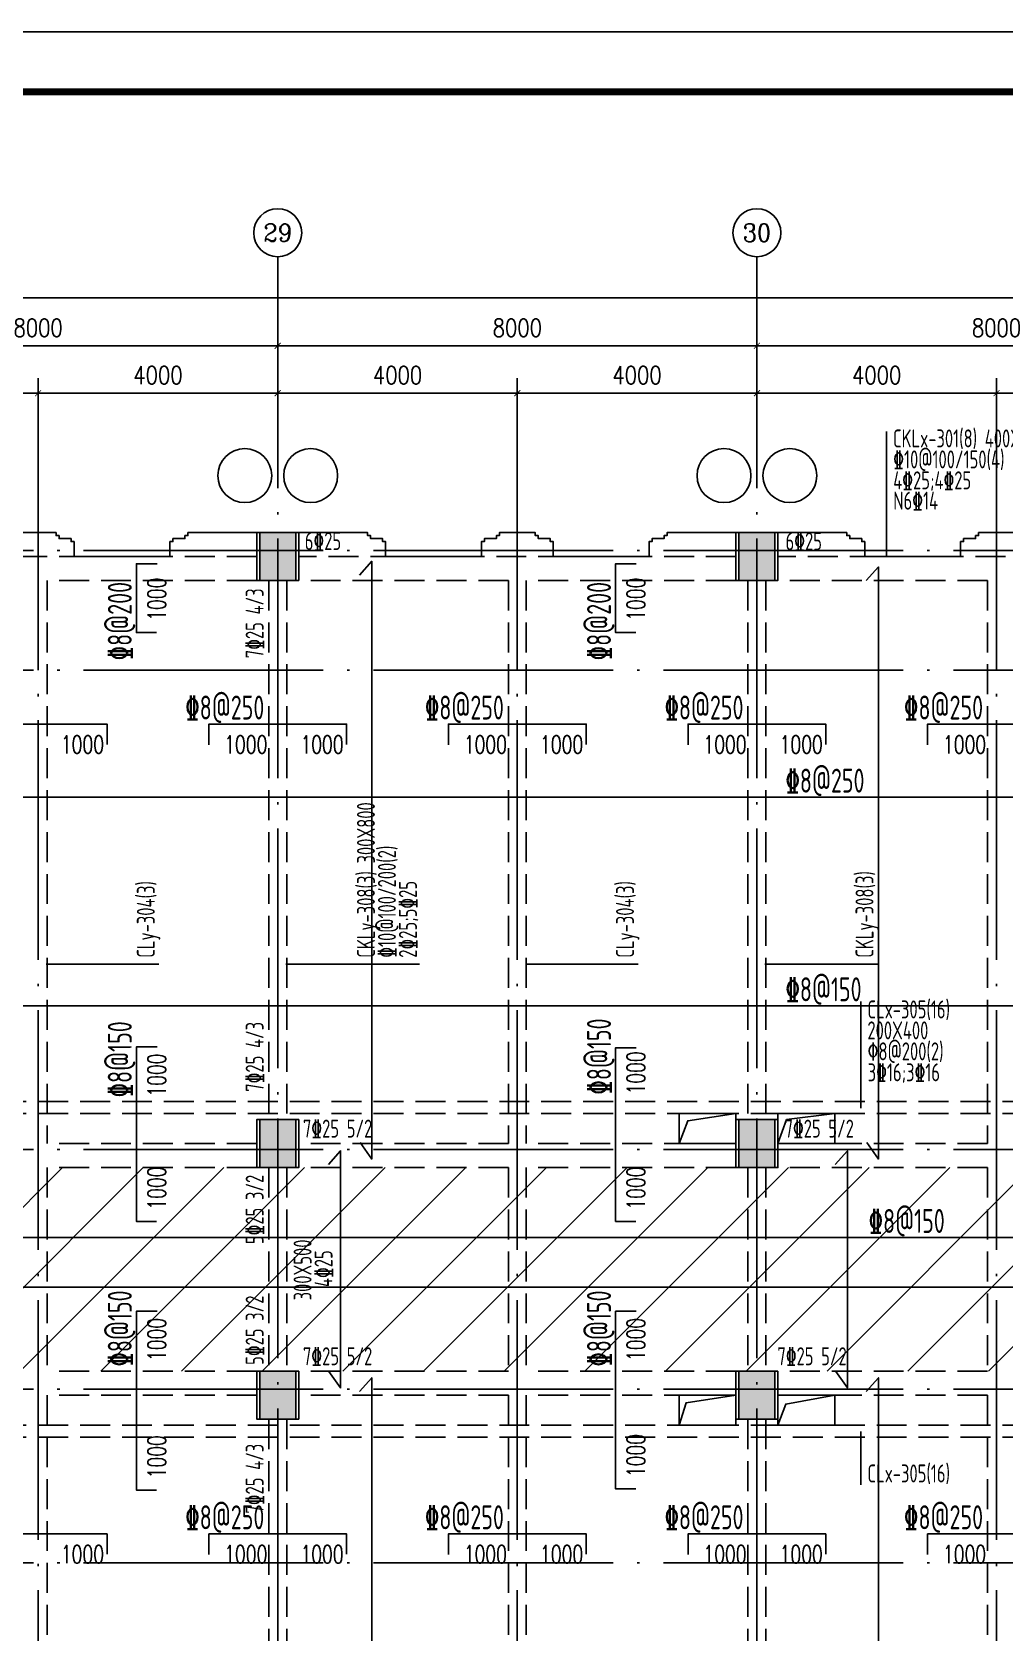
# Model space of a CAD drawing. Header units: millimetres. Extents: x 2998490 to 15040601, y 444546 to 7822218.
# Drawn here: x 14637164 to 14653392, y 7627256 to 7653964 of the extents above; entities that cross this region are included whole.
import ezdxf
from ezdxf.enums import TextEntityAlignment as Align

# ---------------------------------------------------------------- set-up
doc = ezdxf.new("R2010")
doc.units = ezdxf.units.MM
doc.header["$LTSCALE"] = 2000
doc.linetypes.add('DASH', pattern=[0.35, 0.25, -0.1])
doc.linetypes.add('DOTE', pattern=[2.42, 2, -0.2, 0.02, -0.2])
for name, color, linetype in [('3-AXIS', 3, 'Continuous'), ('3-AXIS_TEXT', 7, 'Continuous'), ('3-ban', 84, 'Continuous'), ('3-ban-hatch', 9, 'Continuous'), ('3-ban-rein', 1, 'Continuous'), ('3-ban-TEXT', 7, 'Continuous'), ('3-column-DOWN', 232, 'Continuous'), ('3-COLUMN-UP', 2, 'Continuous'), ('3-dote', 43, 'DOTE'), ('3-HATCH', 8, 'Continuous'), ('3-liang-rein-X', 54, 'Continuous'), ('3-liang-rein-Y', 130, 'Continuous'), ('3-liang-R截面-X', 50, 'Continuous'), ('3-liang-R截面-Y', 70, 'Continuous'), ('3-liang-s-1', 44, 'Continuous'), ('3-liang-xu', 120, 'DASH'), ('3-装饰线脚', 7, 'Continuous'), ('AXIS', 3, 'Continuous'), ('AXIS_TEXT', 7, 'Continuous'), ('图框', 7, 'Continuous')]:
    doc.layers.add(name, color=color, linetype=linetype)
doc.layers.add('3-零部件', color=73, linetype='Continuous', lineweight=5)
doc.styles.add('_TCH_AXIS', font='COMPLEX', dxfattribs={"bigfont": 'GBCBIG'})
doc.styles.add('COMPLEX', font='COMPLEX')
doc.styles.add('DIM_FONT', font='SIMPLEX', dxfattribs={"width": 0.8, "bigfont": 'HZTXT'})
doc.styles.add('TJ1', font='tj-romans1.shx', dxfattribs={"width": 0.8, "bigfont": 'tj-hztxt1.shx'})
doc.styles.add('TSSD_Rein', font='Tssdeng.shx', dxfattribs={"width": 0.7, "bigfont": 'hztxt.shx'})
doc.dimstyles.new('DIMN100', dxfattribs={"dimtxt": 300, "dimasz": 100, "dimexe": 250, "dimexo": 300, "dimgap": 150, "dimtad": 1, "dimdec": 0, "dimzin": 0, "dimdsep": 46, "dimtxsty": 'DIM_FONT', "dimblk": 'ARCHTICK', "dimcen": 0.09, "dimclrt": 7, "dimazin": 2, "dimtfac": 1, "dimtdec": 0, "dimtix": 1, "dimtmove": 2, "dimatfit": 3, "dimldrblk": 'ARCHTICK', "dimfxl": 0, "dimtolj": 1, "dimtzin": 0, "dimarcsym": 0})

# ---------------------------------------------------------------- blocks, each defined once
blk = doc.blocks.new('TJAD_TK_A0')
at = {"layer": '图框'}
for p, q in [((2162, 399.3), (973, 399.3)), ((973, -441.7), (2162, -441.7))]:
    blk.add_line(p, q, dxfattribs=at)
at = {"layer": '图框', "const_width": 1.2}
blk.add_lwpolyline([(2152, -431.7), (2152, 389.3), (998, 389.3), (998, -431.7)], close=True, dxfattribs=at)
blk = doc.blocks.new('_ArchTick')
at = {"color": 0, "linetype": 'ByBlock', "const_width": 0.15}
blk.add_lwpolyline([(-0.5, -0.5), (0.5, 0.5)], dxfattribs=at)
blk = doc.blocks.new('*D251')
at = {"layer": 'AXIS', "color": 0, "lineweight": -2}
for p, q in [((14633267, 7648123), (14633267, 7648976)), ((14641267, 7648123), (14641267, 7648976)), ((14633267, 7648726), (14641267, 7648726))]:
    blk.add_line(p, q, dxfattribs=at)
at = {"layer": 'Defpoints', "color": 0}
for p in [(14641267, 7648726), (14633267, 7647823), (14641267, 7647823)]:
    blk.add_point(p, dxfattribs=at)
at = {"layer": 'AXIS', "color": 0, "lineweight": -2, "xscale": 100, "yscale": 100, "zscale": 100, "rotation": 180}
blk.add_blockref('_ArchTick', (14633267, 7648726), dxfattribs=at)
at = {"layer": 'AXIS', "color": 0, "lineweight": -2, "xscale": 100, "yscale": 100, "zscale": 100}
blk.add_blockref('_ArchTick', (14641267, 7648726), dxfattribs=at)
at = {"layer": 'AXIS', "color": 7, "insert": (14637267, 7649026), "char_height": 300, "attachment_point": 5, "style": 'DIM_FONT'}
blk.add_mtext('\\A1;8000', dxfattribs=at)
blk = doc.blocks.new('*D252')
at = {"layer": 'AXIS', "color": 0, "lineweight": -2}
for p, q in [((14641267, 7648123), (14641267, 7648976)), ((14649267, 7648123), (14649267, 7648976)), ((14641267, 7648726), (14649267, 7648726))]:
    blk.add_line(p, q, dxfattribs=at)
at = {"layer": 'Defpoints', "color": 0}
for p in [(14649267, 7648726), (14641267, 7647823), (14649267, 7647823)]:
    blk.add_point(p, dxfattribs=at)
at = {"layer": 'AXIS', "color": 0, "lineweight": -2, "xscale": 100, "yscale": 100, "zscale": 100, "rotation": 180}
blk.add_blockref('_ArchTick', (14641267, 7648726), dxfattribs=at)
at = {"layer": 'AXIS', "color": 0, "lineweight": -2, "xscale": 100, "yscale": 100, "zscale": 100}
blk.add_blockref('_ArchTick', (14649267, 7648726), dxfattribs=at)
at = {"layer": 'AXIS', "color": 7, "insert": (14645267, 7649026), "char_height": 300, "attachment_point": 5, "style": 'DIM_FONT'}
blk.add_mtext('\\A1;8000', dxfattribs=at)
blk = doc.blocks.new('*D253')
at = {"layer": 'AXIS', "color": 0, "lineweight": -2}
for p, q in [((14649267, 7648123), (14649267, 7648976)), ((14657267, 7648123), (14657267, 7648976)), ((14649267, 7648726), (14657267, 7648726))]:
    blk.add_line(p, q, dxfattribs=at)
at = {"layer": 'Defpoints', "color": 0}
for p in [(14657267, 7648726), (14649267, 7647823), (14657267, 7647823)]:
    blk.add_point(p, dxfattribs=at)
at = {"layer": 'AXIS', "color": 0, "lineweight": -2, "xscale": 100, "yscale": 100, "zscale": 100, "rotation": 180}
blk.add_blockref('_ArchTick', (14649267, 7648726), dxfattribs=at)
at = {"layer": 'AXIS', "color": 0, "lineweight": -2, "xscale": 100, "yscale": 100, "zscale": 100}
blk.add_blockref('_ArchTick', (14657267, 7648726), dxfattribs=at)
at = {"layer": 'AXIS', "color": 7, "insert": (14653267, 7649026), "char_height": 300, "attachment_point": 5, "style": 'DIM_FONT'}
blk.add_mtext('\\A1;8000', dxfattribs=at)
blk = doc.blocks.new('*D263')
at = {"layer": 'AXIS', "color": 0, "lineweight": -2}
for p, q in [((14619017, 7647323), (14619017, 7649776)), ((14695267, 7647323), (14695267, 7649776)), ((14619017, 7649526), (14695267, 7649526))]:
    blk.add_line(p, q, dxfattribs=at)
at = {"layer": 'Defpoints', "color": 0}
for p in [(14695267, 7649526), (14619017, 7647023), (14695267, 7647023)]:
    blk.add_point(p, dxfattribs=at)
at = {"layer": 'AXIS', "color": 0, "lineweight": -2, "xscale": 100, "yscale": 100, "zscale": 100, "rotation": 180}
blk.add_blockref('_ArchTick', (14619017, 7649526), dxfattribs=at)
at = {"layer": 'AXIS', "color": 0, "lineweight": -2, "xscale": 100, "yscale": 100, "zscale": 100}
blk.add_blockref('_ArchTick', (14695267, 7649526), dxfattribs=at)
at = {"layer": 'AXIS', "color": 7, "insert": (14661202, 7649826), "char_height": 300, "attachment_point": 5, "style": 'DIM_FONT'}
blk.add_mtext('\\A1;76250', dxfattribs=at)
blk = doc.blocks.new('_AXISO')
blk.add_circle((0, 0), 0.5)
at = {"layer": '3-AXIS_TEXT', "style": 'COMPLEX', "width": 1.041667}
blk.add_attdef('A', text='', height=0.56, dxfattribs=at).set_placement((-0.25, -0.28), (0.25, -0.28), align=Align.FIT)
blk = doc.blocks.new('*D1388')
at = {"layer": '3-零部件', "color": 0, "lineweight": -2}
for p, q in [((14633267, 7646408), (14633267, 7648185)), ((14637267, 7646408), (14637267, 7648185)), ((14633267, 7647935), (14637267, 7647935))]:
    blk.add_line(p, q, dxfattribs=at)
at = {"layer": 'Defpoints', "color": 0}
for p in [(14637267, 7647935), (14633267, 7646108), (14637267, 7646108)]:
    blk.add_point(p, dxfattribs=at)
at = {"layer": '3-零部件', "color": 0, "lineweight": -2, "xscale": 100, "yscale": 100, "zscale": 100, "rotation": 180}
blk.add_blockref('_ArchTick', (14633267, 7647935), dxfattribs=at)
at = {"layer": '3-零部件', "color": 0, "lineweight": -2, "xscale": 100, "yscale": 100, "zscale": 100}
blk.add_blockref('_ArchTick', (14637267, 7647935), dxfattribs=at)
at = {"layer": '3-零部件', "color": 7, "insert": (14635267, 7648235), "char_height": 300, "attachment_point": 5, "style": 'DIM_FONT'}
blk.add_mtext('\\A1;4000', dxfattribs=at)
blk = doc.blocks.new('*D1389')
at = {"layer": '3-零部件', "color": 0, "lineweight": -2}
for p, q in [((14637267, 7646408), (14637267, 7648185)), ((14641267, 7647423), (14641267, 7648185)), ((14637267, 7647935), (14641267, 7647935))]:
    blk.add_line(p, q, dxfattribs=at)
at = {"layer": 'Defpoints', "color": 0}
for p in [(14641267, 7647935), (14641267, 7647123), (14637267, 7646108)]:
    blk.add_point(p, dxfattribs=at)
at = {"layer": '3-零部件', "color": 0, "lineweight": -2, "xscale": 100, "yscale": 100, "zscale": 100, "rotation": 180}
blk.add_blockref('_ArchTick', (14637267, 7647935), dxfattribs=at)
at = {"layer": '3-零部件', "color": 0, "lineweight": -2, "xscale": 100, "yscale": 100, "zscale": 100}
blk.add_blockref('_ArchTick', (14641267, 7647935), dxfattribs=at)
at = {"layer": '3-零部件', "color": 7, "insert": (14639267, 7648235), "char_height": 300, "attachment_point": 5, "style": 'DIM_FONT'}
blk.add_mtext('\\A1;4000', dxfattribs=at)
blk = doc.blocks.new('*D1390')
at = {"layer": '3-零部件', "color": 0, "lineweight": -2}
for p, q in [((14641267, 7647423), (14641267, 7648185)), ((14645267, 7646962), (14645267, 7648185)), ((14641267, 7647935), (14645267, 7647935))]:
    blk.add_line(p, q, dxfattribs=at)
at = {"layer": 'Defpoints', "color": 0}
for p in [(14645267, 7647935), (14641267, 7647123), (14645267, 7646662)]:
    blk.add_point(p, dxfattribs=at)
at = {"layer": '3-零部件', "color": 0, "lineweight": -2, "xscale": 100, "yscale": 100, "zscale": 100, "rotation": 180}
blk.add_blockref('_ArchTick', (14641267, 7647935), dxfattribs=at)
at = {"layer": '3-零部件', "color": 0, "lineweight": -2, "xscale": 100, "yscale": 100, "zscale": 100}
blk.add_blockref('_ArchTick', (14645267, 7647935), dxfattribs=at)
at = {"layer": '3-零部件', "color": 7, "insert": (14643267, 7648235), "char_height": 300, "attachment_point": 5, "style": 'DIM_FONT'}
blk.add_mtext('\\A1;4000', dxfattribs=at)
blk = doc.blocks.new('*D1391')
at = {"layer": '3-零部件', "color": 0, "lineweight": -2}
for p, q in [((14645267, 7646962), (14645267, 7648185)), ((14649267, 7646962), (14649267, 7648185)), ((14645267, 7647935), (14649267, 7647935))]:
    blk.add_line(p, q, dxfattribs=at)
at = {"layer": 'Defpoints', "color": 0}
for p in [(14649267, 7647935), (14645267, 7646662), (14649267, 7646662)]:
    blk.add_point(p, dxfattribs=at)
at = {"layer": '3-零部件', "color": 0, "lineweight": -2, "xscale": 100, "yscale": 100, "zscale": 100, "rotation": 180}
blk.add_blockref('_ArchTick', (14645267, 7647935), dxfattribs=at)
at = {"layer": '3-零部件', "color": 0, "lineweight": -2, "xscale": 100, "yscale": 100, "zscale": 100}
blk.add_blockref('_ArchTick', (14649267, 7647935), dxfattribs=at)
at = {"layer": '3-零部件', "color": 7, "insert": (14647267, 7648235), "char_height": 300, "attachment_point": 5, "style": 'DIM_FONT'}
blk.add_mtext('\\A1;4000', dxfattribs=at)
blk = doc.blocks.new('*D1392')
at = {"layer": '3-零部件', "color": 0, "lineweight": -2}
for p, q in [((14649267, 7646962), (14649267, 7648185)), ((14653267, 7646407), (14653267, 7648185)), ((14649267, 7647935), (14653267, 7647935))]:
    blk.add_line(p, q, dxfattribs=at)
at = {"layer": 'Defpoints', "color": 0}
for p in [(14653267, 7647935), (14649267, 7646662), (14653267, 7646107)]:
    blk.add_point(p, dxfattribs=at)
at = {"layer": '3-零部件', "color": 0, "lineweight": -2, "xscale": 100, "yscale": 100, "zscale": 100, "rotation": 180}
blk.add_blockref('_ArchTick', (14649267, 7647935), dxfattribs=at)
at = {"layer": '3-零部件', "color": 0, "lineweight": -2, "xscale": 100, "yscale": 100, "zscale": 100}
blk.add_blockref('_ArchTick', (14653267, 7647935), dxfattribs=at)
at = {"layer": '3-零部件', "color": 7, "insert": (14651267, 7648235), "char_height": 300, "attachment_point": 5, "style": 'DIM_FONT'}
blk.add_mtext('\\A1;4000', dxfattribs=at)
blk = doc.blocks.new('*D1393')
at = {"layer": '3-零部件', "color": 0, "lineweight": -2}
for p, q in [((14653267, 7646407), (14653267, 7648185)), ((14657267, 7646407), (14657267, 7648185)), ((14653267, 7647935), (14657267, 7647935))]:
    blk.add_line(p, q, dxfattribs=at)
at = {"layer": 'Defpoints', "color": 0}
for p in [(14657267, 7647935), (14653267, 7646107), (14657267, 7646107)]:
    blk.add_point(p, dxfattribs=at)
at = {"layer": '3-零部件', "color": 0, "lineweight": -2, "xscale": 100, "yscale": 100, "zscale": 100, "rotation": 180}
blk.add_blockref('_ArchTick', (14653267, 7647935), dxfattribs=at)
at = {"layer": '3-零部件', "color": 0, "lineweight": -2, "xscale": 100, "yscale": 100, "zscale": 100}
blk.add_blockref('_ArchTick', (14657267, 7647935), dxfattribs=at)
at = {"layer": '3-零部件', "color": 7, "insert": (14655267, 7648235), "char_height": 300, "attachment_point": 5, "style": 'DIM_FONT'}
blk.add_mtext('\\A1;4000', dxfattribs=at)

msp = doc.modelspace()

# ---------------------------------------------------------------- hatches: boundary and pattern name
at = {"layer": '3-ban-hatch'}
h = msp.add_hatch(dxfattribs=at)
h.set_pattern_fill('ANSI31', color=8, scale=300, style=0)
h.set_pattern_definition([(225, (29074325.8, 15306834.7), (673.51921, -673.51921), [])])
h.paths.add_polyline_path([(14691566.9, 7635008.7), (14691566.9, 7628608.7), (14692155.7, 7628608.7), (14692660.5, 7628304.1), (14695264, 7625701.4), (14695493.1, 7625147.3), (14695493.1, 7621468.4), (14695262.8, 7620914.8), (14692660.8, 7618312.8), (14692106.7, 7618083.7), (14688427.3, 7618083.7), (14687873.3, 7618312.9), (14685271.6, 7620914.6), (14685041.9, 7621468.4), (14685041.9, 7623008.7), (14681566.9, 7623008.7), (14681566.9, 7628608.7), (14681566.9, 7631308.7), (14681566.9, 7631608.7), (14618716.9, 7631608.7), (14618716.9, 7635008.7)])
at = {"layer": '3-HATCH'}
for points in [[(14641566.9, 7645608.7), (14640966.9, 7645608.7), (14640966.9, 7644808.7), (14641566.9, 7644808.7)], [(14649566.9, 7645608.7), (14648966.9, 7645608.7), (14648966.9, 7644808.7), (14649566.9, 7644808.7)], [(14641566.9, 7635808.7), (14640966.9, 7635808.7), (14640966.9, 7635008.7), (14641566.9, 7635008.7)], [(14649566.9, 7635808.7), (14648966.9, 7635808.7), (14648966.9, 7635008.7), (14649566.9, 7635008.7)], [(14641566.9, 7631608.7), (14640966.9, 7631608.7), (14640966.9, 7630808.7), (14641566.9, 7630808.7)], [(14649566.9, 7631608.7), (14648966.9, 7631608.7), (14648966.9, 7630808.7), (14649566.9, 7630808.7)]]:
    msp.add_hatch(color=256, dxfattribs=at).paths.add_polyline_path(points)

# ---------------------------------------------------------------- linework, layer by layer
at = {"layer": '3-AXIS', "color": 15, "linetype": 'DOTE'}
for p, q in [((14641266.8, 7617308.7), (14641266.8, 7647823.2)), ((14649266.8, 7617308.7), (14649266.8, 7647823.2)), ((14695266.8, 7645308.7), (14614408.5, 7645308.7)), ((14695266.8, 7643308.7), (14614408.5, 7643308.7)), ((14695266.8, 7635308.7), (14614408.5, 7635308.7)), ((14695266.8, 7631308.7), (14614408.5, 7631308.7)), ((14695266.8, 7628408.7), (14614408.5, 7628408.7))]:
    msp.add_line(p, q, dxfattribs=at)
at = {"layer": '3-ban-rein'}
for points in [[(14639245.3, 7643937.9), (14638907.3, 7643937.9), (14638907.3, 7645087.9), (14639253.3, 7645087.9)], [(14642643.5, 7635424.8), (14642837, 7635151.1), (14642837, 7645128.4), (14642633.9, 7644899)], [(14647245.3, 7643937.9), (14646907.3, 7643937.9), (14646907.3, 7645087.9), (14647253.3, 7645087.9)], [(14651101.3, 7635424.8), (14651294.8, 7635151.1), (14651294.8, 7645035), (14651091.7, 7644805.7)], [(14638416.8, 7642072.4), (14638416.8, 7642410.4), (14636116.8, 7642410.4), (14636116.8, 7642064.4)], [(14642416.8, 7642072.4), (14642416.8, 7642410.4), (14640116.8, 7642410.4), (14640116.8, 7642064.4)], [(14646416.8, 7642072.4), (14646416.8, 7642410.4), (14644116.8, 7642410.4), (14644116.8, 7642064.4)], [(14650416.8, 7642072.4), (14650416.8, 7642410.4), (14648116.8, 7642410.4), (14648116.8, 7642064.4)], [(14654416.8, 7642072.4), (14654416.8, 7642410.4), (14652116.8, 7642410.4), (14652116.8, 7642064.4)], [(14681410.6, 7640852.1), (14681410.6, 7641190), (14618819.5, 7641190), (14618819.5, 7640844)], [(14681204.9, 7637900.5), (14681478.5, 7637707.1), (14618817.4, 7637707.1), (14619046.8, 7637910.1)], [(14639245.3, 7634108.7), (14638907.3, 7634108.7), (14638907.3, 7637022.1), (14639253.3, 7637022.1)], [(14647245.3, 7634108.7), (14646907.3, 7634108.7), (14646907.3, 7637008.7), (14647253.3, 7637008.7)], [(14642122.7, 7631604.5), (14642316.1, 7631330.8), (14642316.1, 7635288.1), (14642113, 7635058.7)], [(14650585.4, 7631604.5), (14650778.8, 7631330.8), (14650778.8, 7635288.1), (14650575.7, 7635058.7)], [(14691410.6, 7633502.2), (14691410.6, 7633840.2), (14618833.6, 7633840.2), (14618833.6, 7633494.1)], [(14691204.9, 7633206.2), (14691478.5, 7633012.8), (14618817.4, 7633012.8), (14619046.8, 7633215.9)], [(14639245.3, 7629623.7), (14638907.3, 7629623.7), (14638907.3, 7632608.7), (14639253.3, 7632608.7)], [(14647245.3, 7629643.4), (14646907.3, 7629643.4), (14646907.3, 7632608.7), (14647253.3, 7632608.7)], [(14642643.5, 7621726.5), (14642837, 7621452.9), (14642837, 7631499), (14642633.9, 7631269.6)], [(14651101.3, 7621774.7), (14651294.8, 7621501.1), (14651294.8, 7631499), (14651091.7, 7631269.6)], [(14638416.8, 7628556.1), (14638416.8, 7628894), (14636116.8, 7628894), (14636116.8, 7628548)], [(14642416.8, 7628556.1), (14642416.8, 7628894), (14640116.8, 7628894), (14640116.8, 7628548)], [(14646416.8, 7628556.1), (14646416.8, 7628894), (14644116.8, 7628894), (14644116.8, 7628548)], [(14650416.8, 7628556.1), (14650416.8, 7628894), (14648116.8, 7628894), (14648116.8, 7628548)], [(14654416.8, 7628556.1), (14654416.8, 7628894), (14652116.8, 7628894), (14652116.8, 7628548)]]:
    msp.add_lwpolyline(points, dxfattribs=at)
at = {"layer": '3-column-DOWN'}
for points in [[(14641616.9, 7645608.7), (14640916.9, 7645608.7), (14640916.9, 7644808.7), (14641616.9, 7644808.7)], [(14649616.9, 7645608.7), (14648916.9, 7645608.7), (14648916.9, 7644808.7), (14649616.9, 7644808.7)], [(14641616.9, 7635808.7), (14640916.9, 7635808.7), (14640916.9, 7635008.7), (14641616.9, 7635008.7)], [(14649616.9, 7635808.7), (14648916.9, 7635808.7), (14648916.9, 7635008.7), (14649616.9, 7635008.7)], [(14641616.9, 7631608.7), (14640916.9, 7631608.7), (14640916.9, 7630808.7), (14641616.9, 7630808.7)], [(14649616.9, 7631608.7), (14648916.9, 7631608.7), (14648916.9, 7630808.7), (14649616.9, 7630808.7)]]:
    msp.add_lwpolyline(points, close=True, dxfattribs=at)
at = {"layer": '3-COLUMN-UP'}
for points in [[(14641566.9, 7645608.7), (14640966.9, 7645608.7), (14640966.9, 7644808.7), (14641566.9, 7644808.7)], [(14649566.9, 7645608.7), (14648966.9, 7645608.7), (14648966.9, 7644808.7), (14649566.9, 7644808.7)], [(14641566.9, 7635808.7), (14640966.9, 7635808.7), (14640966.9, 7635008.7), (14641566.9, 7635008.7)], [(14649566.9, 7635808.7), (14648966.9, 7635808.7), (14648966.9, 7635008.7), (14649566.9, 7635008.7)], [(14641566.9, 7631608.7), (14640966.9, 7631608.7), (14640966.9, 7630808.7), (14641566.9, 7630808.7)], [(14649566.9, 7631608.7), (14648966.9, 7631608.7), (14648966.9, 7630808.7), (14649566.9, 7630808.7)]]:
    msp.add_lwpolyline(points, close=True, dxfattribs=at)
at = {"layer": '3-dote'}
for p, q in [((14637266.8, 7647313.9), (14637266.8, 7619132.3)), ((14645266.8, 7647313.9), (14645266.8, 7619132.3)), ((14653266.8, 7647313.9), (14653266.8, 7619132.3))]:
    msp.add_line(p, q, dxfattribs=at)
at = {"layer": '3-liang-R截面-X'}
for p, q in [((14651430.4, 7647297.1), (14651430.4, 7645208.7)), ((14651003.8, 7637778.2), (14651003.8, 7636001.1)), ((14651003.8, 7630600.6), (14651003.8, 7629712))]:
    msp.add_line(p, q, dxfattribs=at)
at = {"layer": '3-liang-R截面-Y'}
for p, q in [((14639282.3, 7638406.4), (14637402.3, 7638406.4)), ((14643631.1, 7638406.4), (14641401.1, 7638406.4)), ((14647282.3, 7638406.4), (14645402.3, 7638406.4)), ((14651281.1, 7638406.4), (14649401.1, 7638406.4))]:
    msp.add_line(p, q, dxfattribs=at)
at = {"layer": '3-liang-s-1'}
for points in [[(14641266.8, 7645608.7), (14639766.8, 7645608.7), (14639766.8, 7645558.7), (14639716.8, 7645558.7), (14639716.8, 7645508.7), (14639516.8, 7645508.7), (14639516.8, 7645458.7), (14639466.8, 7645458.7), (14639466.8, 7645208.7), (14637866.8, 7645208.7), (14637866.8, 7645458.7), (14637816.8, 7645458.7), (14637816.8, 7645508.7), (14637616.8, 7645508.7), (14637616.8, 7645558.7), (14637566.8, 7645558.7), (14637566.8, 7645608.7), (14636966.8, 7645608.7)], [(14649266.8, 7645608.7), (14647766.8, 7645608.7), (14647766.8, 7645558.7), (14647716.8, 7645558.7), (14647716.8, 7645508.7), (14647516.8, 7645508.7), (14647516.8, 7645458.7), (14647466.8, 7645458.7), (14647466.8, 7645208.7), (14645866.8, 7645208.7), (14645866.8, 7645458.7), (14645816.8, 7645458.7), (14645816.8, 7645508.7), (14645616.8, 7645508.7), (14645616.8, 7645558.7), (14645566.8, 7645558.7), (14645566.8, 7645608.7), (14644966.8, 7645608.7), (14644966.8, 7645558.7), (14644916.8, 7645558.7), (14644916.8, 7645508.7), (14644716.8, 7645508.7), (14644716.8, 7645458.7), (14644666.8, 7645458.7), (14644666.8, 7645208.7), (14643066.8, 7645208.7), (14643066.8, 7645458.7), (14643016.8, 7645458.7), (14643016.8, 7645508.7), (14642816.8, 7645508.9), (14642816.8, 7645558.7), (14642766.8, 7645558.7), (14642766.8, 7645608.7), (14641266.8, 7645608.7)], [(14653566.8, 7645608.7), (14652966.8, 7645608.7), (14652966.8, 7645558.7), (14652916.8, 7645558.7), (14652916.8, 7645508.7), (14652716.8, 7645508.7), (14652716.8, 7645458.7), (14652666.8, 7645458.7), (14652666.8, 7645208.7), (14651066.8, 7645208.7), (14651066.8, 7645458.7), (14651016.8, 7645458.7), (14651016.8, 7645508.7), (14650816.8, 7645508.9), (14650816.8, 7645558.7), (14650766.8, 7645558.7), (14650766.8, 7645608.7), (14649266.8, 7645608.7)], [(14647966.8, 7635408.7), (14648111.9, 7635789.8), (14648916.9, 7635908.7)], [(14649616.9, 7635408.7), (14649763.4, 7635809.2), (14650566.8, 7635908.7)], [(14647966.8, 7630708.7), (14648085.8, 7631082.8), (14648916.8, 7631208.7)], [(14649616.9, 7630708.7), (14649747.7, 7631059.1), (14650566.8, 7631208.7)]]:
    msp.add_lwpolyline(points, dxfattribs=at)
for points in [[(14648916.9, 7635408.7), (14647966.8, 7635408.7), (14647966.8, 7635908.7), (14648916.9, 7635908.7)], [(14649616.9, 7635408.7), (14650566.8, 7635408.7), (14650566.8, 7635908.7), (14649616.9, 7635908.7)], [(14647966.8, 7630708.7), (14648916.8, 7630708.7), (14648916.8, 7631208.7), (14647966.8, 7631208.7)], [(14649616.9, 7631208.7), (14650566.8, 7631208.7), (14650566.8, 7630708.7), (14649616.9, 7630708.7)]]:
    msp.add_lwpolyline(points, close=True, dxfattribs=at)
at = {"layer": '3-liang-xu'}
for p, q in [((14640916.9, 7645208.7), (14633616.9, 7645208.7)), ((14648916.9, 7645208.7), (14641616.9, 7645208.7)), ((14656916.9, 7645208.7), (14649616.9, 7645208.7)), ((14640916.9, 7644808.7), (14637416.9, 7644808.7)), ((14637416.9, 7644808.7), (14637416.9, 7635408.7)), ((14641116.9, 7644808.7), (14641116.9, 7635808.7)), ((14641416.9, 7644808.7), (14641416.9, 7635808.7)), ((14645116.9, 7644808.7), (14641616.9, 7644808.7)), ((14645116.9, 7644808.7), (14645116.9, 7635408.7)), ((14648916.9, 7644808.7), (14645416.9, 7644808.7)), ((14645416.9, 7644808.7), (14645416.9, 7635408.7)), ((14649116.9, 7644808.7), (14649116.9, 7635808.7)), ((14649416.9, 7644808.7), (14649416.9, 7635808.7)), ((14653116.9, 7644808.7), (14649616.9, 7644808.7)), ((14653116.9, 7644808.7), (14653116.9, 7635408.7)), ((14681166.9, 7636108.7), (14619016.9, 7636108.7)), ((14681166.9, 7635908.7), (14619016.9, 7635908.7)), ((14640916.9, 7635408.7), (14637416.9, 7635408.7)), ((14645116.9, 7635408.7), (14641616.9, 7635408.7)), ((14648916.9, 7635408.7), (14645416.9, 7635408.7)), ((14653116.9, 7635408.7), (14649616.9, 7635408.7)), ((14640916.9, 7635008.7), (14637416.9, 7635008.7)), ((14637416.9, 7635008.7), (14637416.9, 7631608.7)), ((14641116.9, 7635008.7), (14641116.9, 7631608.7)), ((14641416.9, 7635008.7), (14641416.9, 7631608.7)), ((14645116.9, 7635008.7), (14641616.9, 7635008.7)), ((14645116.9, 7635008.7), (14645116.9, 7631608.7)), ((14648916.9, 7635008.7), (14645416.9, 7635008.7)), ((14645416.9, 7635008.7), (14645416.9, 7631608.7)), ((14649116.9, 7635008.7), (14649116.9, 7631608.7)), ((14649416.9, 7635008.7), (14649416.9, 7631608.7)), ((14653116.9, 7635008.7), (14649616.9, 7635008.7)), ((14653116.9, 7635008.7), (14653116.9, 7631608.7)), ((14640916.9, 7631608.7), (14637416.9, 7631608.7)), ((14645116.9, 7631608.7), (14641616.9, 7631608.7)), ((14648916.9, 7631608.7), (14645416.9, 7631608.7)), ((14653116.9, 7631608.7), (14649616.9, 7631608.7)), ((14640916.9, 7631208.7), (14637416.9, 7631208.7)), ((14637416.9, 7631208.7), (14637416.9, 7621808.7)), ((14645116.9, 7631208.7), (14641616.9, 7631208.7)), ((14645116.9, 7631208.7), (14645116.9, 7621808.7)), ((14648916.9, 7631208.7), (14645416.9, 7631208.7)), ((14645416.9, 7631208.7), (14645416.9, 7621808.7)), ((14653116.9, 7631208.7), (14649616.9, 7631208.7)), ((14653116.9, 7631208.7), (14653116.9, 7621808.7)), ((14681166.9, 7630708.7), (14619016.9, 7630708.7)), ((14641116.9, 7630808.7), (14641116.9, 7621808.7)), ((14641416.9, 7630808.7), (14641416.9, 7621808.7)), ((14649116.9, 7630808.7), (14649116.9, 7621808.7)), ((14649416.9, 7630808.7), (14649416.9, 7621808.7)), ((14681166.9, 7630508.7), (14619016.9, 7630508.7))]:
    msp.add_line(p, q, dxfattribs=at)
at = {"layer": '3-装饰线脚'}
for centre in [(14640716.8, 7646558.7), (14641816.8, 7646558.7), (14648716.8, 7646558.7), (14649816.8, 7646558.7)]:
    msp.add_circle(centre, 450, dxfattribs=at)
at = {"layer": 'AXIS'}
for p, q in [((14641266.8, 7647823.2), (14641266.8, 7650212.9)), ((14649266.8, 7647823.2), (14649266.8, 7650212.9))]:
    msp.add_line(p, q, dxfattribs=at)

# ---------------------------------------------------------------- block references
ref = msp.add_blockref('_AXISO', (14641266.8, 7650612.9), dxfattribs=dict(at, xscale=-800, yscale=800, zscale=800, rotation=179.9999999998666))
ref.add_attrib('A', '29', dxfattribs={"layer": 'AXIS_TEXT', "height": 294.28, "rotation": 360, "style": '_TCH_AXIS'}).set_placement((14641028.6, 7650465.7), (14641505.1, 7650465.7), align=Align.FIT)
ref = msp.add_blockref('_AXISO', (14649266.8, 7650612.9), dxfattribs=dict(at, xscale=-800, yscale=800, zscale=800, rotation=179.9999999998666))
ref.add_attrib('A', '30', dxfattribs={"layer": 'AXIS_TEXT', "height": 300.65, "rotation": 360, "style": '_TCH_AXIS'}).set_placement((14649030.6, 7650462.5), (14649503.1, 7650462.5), align=Align.FIT)
at = {"layer": '图框', "xscale": 100, "yscale": 100, "zscale": 100}
for p in [(14504849.7, 7698133.9), (14504849.7, 7614033.9)]:
    msp.add_blockref('TJAD_TK_A0', p, dxfattribs=at)

# ---------------------------------------------------------------- texts
at = {"layer": '3-ban', "style": 'TSSD_Rein', "width": 0.7}
for s, rotation, p in [('%%1328@200', 89.99419, (14638830.3, 7643476.7, -5065)), ('%%1328@200', 89.99419, (14646830.3, 7643476.7, -5065)), ('%%1328@250', 0.00581, (14639724.3, 7642487.3, -5065)), ('%%1328@250', 0.00581, (14643724.3, 7642487.3, -5065)), ('%%1328@250', 0.00581, (14647724.3, 7642487.3, -5065)), ('%%1328@250', 0.00581, (14651724.3, 7642487.3, -5065)), ('%%1328@250', 0.00581, (14649744.2, 7641267, -5065)), ('%%1328@150', 0.00581, (14649744.2, 7637784, -5065)), ('%%1328@150', 89.99419, (14638830.3, 7636180.4, -5065)), ('%%1328@150', 89.99419, (14646830.3, 7636227.4, -5065)), ('%%1328@150', 0.00581, (14651133.2, 7633917.1, -5065)), ('%%1328@150', 89.99419, (14638830.3, 7631687.3, -5065)), ('%%1328@150', 89.99419, (14646830.3, 7631687.3, -5065)), ('%%1328@250', 0.00581, (14639724.3, 7628971, -5065)), ('%%1328@250', 0.00581, (14643724.3, 7628971, -5065)), ('%%1328@250', 0.00581, (14647724.3, 7628971, -5065)), ('%%1328@250', 0.00581, (14651724.3, 7628971, -5065))]:
    msp.add_text(s, height=400, rotation=rotation, dxfattribs=at).set_placement(p)
at = {"layer": '3-ban-TEXT', "style": 'TJ1', "width": 0.7}
for p in [(14639397.2, 7644134.8), (14647397.2, 7644134.8), (14639397.2, 7636192), (14647397.2, 7636227.9), (14639397.2, 7634305.6), (14647397.2, 7634305.6), (14639397.2, 7631778.6), (14647397.2, 7631778.6), (14639397.2, 7629820.7), (14647397.2, 7629840.3)]:
    msp.add_text('1000', height=300, rotation=90, dxfattribs=at).set_placement(p)
for p in [(14637646.5, 7641920.5), (14640373.5, 7641920.5), (14641646.5, 7641920.5), (14644373.5, 7641920.5), (14645646.5, 7641920.5), (14648373.5, 7641920.5), (14649646.5, 7641920.5), (14652373.5, 7641920.5), (14637646.5, 7628404.1), (14640373.5, 7628404.1), (14641646.5, 7628404.1), (14644373.5, 7628404.1), (14645646.5, 7628404.1), (14648373.5, 7628404.1), (14649646.5, 7628404.1), (14652373.5, 7628404.1)]:
    msp.add_text('1000', height=300, dxfattribs=at).set_placement(p)
at = {"layer": '3-liang-rein-X', "style": 'TSSD_Rein', "width": 0.7}
for s, p in [('%%13210@100/150(4)', (14651543.2, 7646679.4)), ('4%%13225;4%%13225', (14651543.2, 7646329.5)), ('N6%%13214', (14651543.2, 7645990.2)), ('6%%13225', (14641718.1, 7645316)), ('6%%13225', (14649745.2, 7645312.4)), ('%%1308@200(2)', (14651116.7, 7636798.1)), ('3%%13216;3%%13216', (14651116.7, 7636448.1)), ('7%%13225 5/2', (14641688.3, 7635508.7)), ('7%%13225 5/2', (14649728.5, 7635508.7)), ('7%%13225 5/2', (14641688.3, 7631708.7)), ('7%%13225 5/2', (14649609, 7631708.7))]:
    msp.add_text(s, height=300, dxfattribs=at).set_placement(p)
at = {"layer": '3-liang-rein-Y', "style": 'TSSD_Rein', "width": 0.7}
for s, p in [('7%%13225 4/3', (14641031.4, 7643509.9)), ('%%13210@100/200(2)', (14643239.5, 7638510.6)), ('2%%13225;5%%13225', (14643589.5, 7638510.6)), ('7%%13225 4/3', (14641031.4, 7636273.7)), ('5%%13225 3/2', (14641031.4, 7633729.9)), ('4%%13225', (14642181.4, 7633014.2)), ('5%%13225 3/2', (14641031.4, 7631714.2)), ('7%%13225 4/3', (14641031.4, 7629231.8))]:
    msp.add_text(s, height=300, rotation=90, dxfattribs=at).set_placement(p)
at = {"layer": '3-liang-R截面-X', "style": 'TSSD_Rein', "width": 0.7}
for s, p in [('CKLx-301(8) 400X800', (14651538.4, 7647029.4)), ('CLx-305(16)', (14651111.8, 7637498.1)), ('200X400', (14651111.8, 7637148.1)), ('CLx-305(16)', (14651111.8, 7629752.6))]:
    msp.add_text(s, height=300, dxfattribs=at).set_placement(p)
at = {"layer": '3-liang-R截面-Y', "style": 'TSSD_Rein', "width": 0.7}
for s, p in [('CKLy-308(3) 300X800', (14642889.5, 7638510.6)), ('CLy-304(3)', (14639214.9, 7638510.6)), ('CLy-304(3)', (14647214.9, 7638510.6)), ('CKLy-308(3)', (14651213.7, 7638510.6)), ('300X500', (14641831.4, 7632791.5))]:
    msp.add_text(s, height=300, rotation=90, dxfattribs=at).set_placement(p)

# ---------------------------------------------------------------- dimensions: what is measured, and where the dimension line sits
at = {"layer": '3-零部件'}
for base, p1, p2, picture, middle in [((14637266.8, 7647935.4), (14633266.8, 7646107.6), (14637266.8, 7646107.6), '*D1388', (14635266.8, 7648235.4)), ((14641266.8, 7647935.4), (14637266.8, 7646107.6), (14641266.8, 7647123.2), '*D1389', (14639266.8, 7648235.4)), ((14645266.8, 7647935.4), (14641266.8, 7647123.2), (14645266.8, 7646661.7), '*D1390', (14643266.8, 7648235.4)), ((14649266.8, 7647935.4), (14645266.8, 7646661.7), (14649266.8, 7646661.7), '*D1391', (14647266.8, 7648235.4)), ((14653266.8, 7647935.4), (14649266.8, 7646661.7), (14653266.8, 7646107.5), '*D1392', (14651266.8, 7648235.4)), ((14657266.8, 7647935.4), (14653266.8, 7646107.5), (14657266.8, 7646107.5), '*D1393', (14655266.8, 7648235.4))]:
    dim = msp.add_linear_dim(base=base, p1=p1, p2=p2, dimstyle='DIMN100', dxfattribs=at)
    dim.commit()
    dim.dimension.update_dxf_attribs({"geometry": picture, "text_midpoint": middle})
at = {"layer": 'AXIS'}
dim = msp.add_linear_dim(base=(14695266.8, 7649525.8), p1=(14619016.8, 7647023.2), p2=(14695266.8, 7647023.2), angle=360, dimstyle='DIMN100', dxfattribs=at)
dim.commit()
dim.dimension.update_dxf_attribs({"geometry": '*D263', "text_midpoint": (14661202.1, 7649825.8), "dimtype": 161})
for p1, p2, picture, middle in [((14633266.8, 7647823.2), (14641266.8, 7647823.2), '*D251', (14637266.8, 7649025.8)), ((14641266.8, 7647823.2), (14649266.8, 7647823.2), '*D252', (14645266.8, 7649025.8)), ((14649266.8, 7647823.2), (14657266.8, 7647823.2), '*D253', (14653266.8, 7649025.8))]:
    dim = msp.add_aligned_dim(p1=p1, p2=p2, distance=902.6, dimstyle='DIMN100', dxfattribs=at)
    dim.commit()
    dim.dimension.update_dxf_attribs({"geometry": picture, "text_midpoint": middle})

doc.saveas('drawing.dxf')
